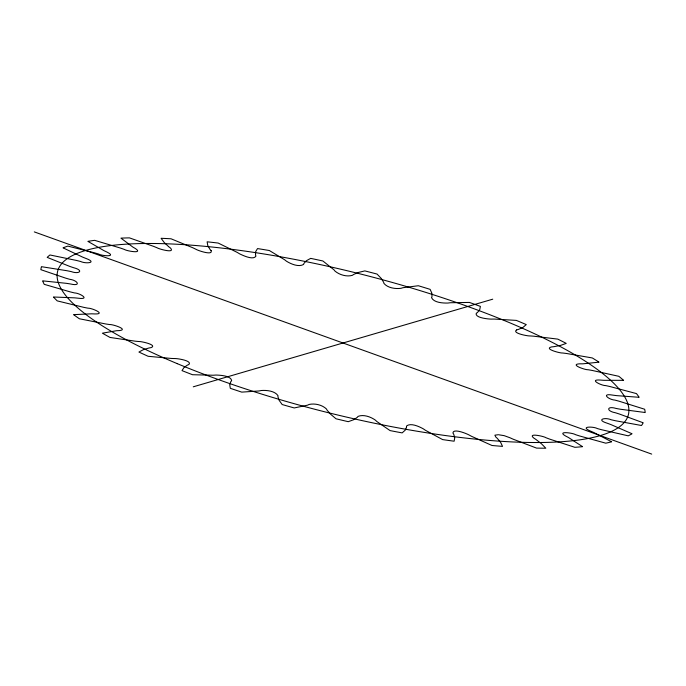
<?xml version="1.0" encoding="UTF-8"?>
<svg xmlns="http://www.w3.org/2000/svg" width="686" height="686" viewBox="0 0 686 686"><rect width="100%" height="100%" fill="white"/><g stroke="black" fill="none" stroke-linecap="round" stroke-linejoin="round"><path stroke-width="1.03" d="M406.506 427.198L405.272 430.113L402.15 432.892A311.075 75.254 14.1 0 1 390.077 430.594L376.906 421.573A65.213 15.778 14.1 0 1 375.439 420.175C370.766 416.814 363.46 414.164 358.006 416.402A65.213 15.778 14.1 0 1 357.243 417.38L353.787 419.669L348.274 421.684A311.075 75.254 14.1 0 1 336.011 418.786L330.566 414.181L327.179 410.271A65.213 15.778 14.1 0 1 326.467 409.002C322.214 404.843 314.788 403.154 309.009 404.474A65.213 15.778 14.1 0 1 307.525 405.177L294.225 407.947A311.075 75.254 14.1 0 1 282.169 404.534L279.125 400.298L277.95 396.808A65.213 15.778 14.1 0 1 278.027 395.711C274.854 390.9 266.708 390.068 261.134 390.523A65.213 15.778 14.1 0 1 258.939 390.977L241.746 392.118A311.075 75.254 14.1 0 1 230.282 388.302L229.733 384.58L230.822 381.622A65.213 15.778 14.1 0 1 231.671 380.721C231.071 375.765 220.438 375.165 215.893 375.045A65.213 15.778 14.1 0 1 213.063 375.225L192.517 374.719A311.075 75.254 14.1 0 1 182.013 370.62L183.985 367.516L187.295 365.184A65.213 15.778 14.1 0 1 188.89 364.523C192.526 360.75 177.52 358.435 174.741 358.538A65.213 15.778 14.1 0 1 171.354 358.444L148.133 356.291A311.075 75.254 14.1 0 1 138.924 352.047L143.348 349.671L148.768 348.042A65.213 15.778 14.1 0 1 151.066 347.63C157.943 344.989 141.196 341.302 138.992 341.534A65.213 15.778 14.1 0 1 135.168 341.174L110.009 337.443A311.075 75.254 14.1 0 1 102.394 333.182L116.491 330.729A65.213 15.778 14.1 0 1 119.415 330.592C129.045 329.494 112.135 324.126 109.794 324.572A65.213 15.778 14.1 0 1 105.661 323.955L79.37 318.767A311.075 75.254 14.1 0 1 73.591 314.642L91.495 313.819A65.213 15.778 14.1 0 1 94.942 313.948C106.536 314.222 91.375 307.86 88.1 308.203A65.213 15.778 14.1 0 1 83.786 307.345L57.212 300.88A311.075 75.254 14.1 0 1 53.457 297.004L74.577 297.844A65.213 15.778 14.1 0 1 78.453 298.239C90.749 299.782 79.67 293.008 74.594 292.948A65.213 15.778 14.1 0 1 70.238 291.884L44.23 284.338A311.075 75.254 14.1 0 1 42.618 280.848L66.285 283.318A65.213 15.778 14.1 0 1 70.461 283.97C81.591 286.628 77.587 280.248 69.723 279.305A65.213 15.778 14.1 0 1 65.462 278.07L40.86 269.684A311.075 75.254 14.1 0 1 41.443 266.683L66.894 270.713A65.213 15.778 14.1 0 1 71.224 271.596C79.164 274.554 84.352 270.421 73.625 267.712A65.213 15.778 14.1 0 1 69.595 266.34L47.197 257.387A311.075 75.254 14.1 0 1 49.958 254.978L76.369 260.423A65.213 15.778 14.1 0 1 80.725 261.52C85.579 263.921 97.815 262.91 86.187 258.536A65.213 15.778 14.1 0 1 82.526 257.07L63.035 247.843A311.075 75.254 14.1 0 1 67.888 246.103L94.419 252.8A65.213 15.778 14.1 0 1 98.655 254.06C101.579 255.895 117.58 257.379 107.007 252.079A65.213 15.778 14.1 0 1 103.826 250.57L87.877 241.361A311.075 75.254 14.1 0 1 94.659 240.34L120.462 248.066A65.213 15.778 14.1 0 1 124.44 249.464C126.353 250.939 143.794 254.129 135.408 248.546A65.213 15.778 14.1 0 1 132.81 247.029L120.925 238.136A311.075 75.254 14.1 0 1 129.422 237.87L153.655 246.385A65.213 15.778 14.1 0 1 157.248 247.869C159.143 249.078 175.65 253.709 170.488 248.04A65.213 15.778 14.1 0 1 168.55 246.583M193.255 386.818L492.745 299.182M516.721 329.872C511.284 333.019 527.594 336.131 529.884 335.934A65.213 15.778 14.1 0 1 533.502 336.166L557.795 339.116A311.075 75.254 14.1 0 1 566.242 343.386L560.642 345.367L554.219 346.627A65.213 15.778 14.1 0 1 551.595 346.902C543.295 348.822 560.282 353.316 562.486 352.99A65.213 15.778 14.1 0 1 566.482 353.479L592.318 357.955A311.075 75.254 14.1 0 1 599.041 362.165L582.971 363.812A65.213 15.778 14.1 0 1 579.773 363.812C569.088 364.335 585.312 370.08 588.039 369.72A65.213 15.778 14.1 0 1 592.275 370.466L618.823 376.305A311.075 75.254 14.1 0 1 623.608 380.327L604.014 380.318A65.213 15.778 14.1 0 1 600.336 380.053C588.245 379.195 601.631 385.755 605.704 385.592A65.213 15.778 14.1 0 1 610.06 386.561L636.462 393.593A311.075 75.254 14.1 0 1 639.155 397.297L616.671 395.633A65.213 15.778 14.1 0 1 612.632 395.102C600.756 393.061 608.525 399.672 614.939 400.101A65.213 15.778 14.1 0 1 619.261 401.259L644.668 409.25A311.075 75.254 14.1 0 1 645.183 412.518L620.53 409.25A65.213 15.778 14.1 0 1 616.26 408.479C606.681 405.529 605.987 411.111 615.419 412.766A65.213 15.778 14.1 0 1 619.587 414.087L643.185 422.782A311.075 75.254 14.1 0 1 641.504 425.5L615.462 420.741A65.213 15.778 14.1 0 1 611.106 419.746C604.898 417.002 595.748 419.721 607.153 423.193A65.213 15.778 14.1 0 1 611.02 424.625L632.046 433.749A311.075 75.254 14.1 0 1 628.23 435.833L601.648 429.736A65.213 15.778 14.1 0 1 597.335 428.553C593.562 426.409 579.164 426.203 590.397 431.048A65.213 15.778 14.1 0 1 593.836 432.54L611.62 441.801A311.075 75.254 14.1 0 1 605.781 443.182L579.516 435.944A65.213 15.778 14.1 0 1 575.383 434.607C573.067 432.935 556.106 430.628 565.684 436.064A65.213 15.778 14.1 0 1 568.591 437.582L582.568 446.672A311.075 75.254 14.1 0 1 574.894 447.315L549.778 439.16A65.213 15.778 14.1 0 1 545.97 437.719C544.144 436.305 527.011 432.549 533.819 438.088A65.213 15.778 14.1 0 1 536.092 439.58L541.46 443.765L545.807 448.215A311.075 75.254 14.1 0 1 536.546 448.095L513.394 439.289A65.213 15.778 14.1 0 1 510.032 437.779L504.176 435.653L498.816 434.795M498.07 434.752L494.88 435.181L495.815 437.059A65.213 15.778 14.1 0 1 497.393 438.474L500.634 442.359L502.529 446.372A311.075 75.254 14.1 0 1 491.982 445.488L471.539 436.313A65.213 15.778 14.1 0 1 468.727 434.804C465.725 433.252 453.112 428.218 452.906 433.012A65.213 15.778 14.1 0 1 453.729 434.307L454.749 437.762L454.123 441.209A311.075 75.254 14.1 0 1 442.633 439.597L425.552 430.354A65.213 15.778 14.1 0 1 423.373 428.87C418.82 426.358 410.562 422.593 406.464 426.066A65.213 15.778 14.1 0 1 406.506 427.198M34.3 231.894L651.7 454.106M168.55 246.583L164.228 242.535L161.099 238.291A311.075 75.254 14.1 0 1 171.037 238.788L192.929 247.818A65.213 15.778 14.1 0 1 196.033 249.335C198.177 250.647 213.269 255.784 211.108 250.587M516.721 329.872A65.213 15.778 14.1 0 0 518.676 329.331L523.058 327.342L526.273 324.589A311.075 75.254 14.1 0 0 516.369 320.405L494.4 319.067A65.213 15.778 14.1 0 0 491.279 319.11C487.712 319.059 474.643 317.704 476.255 313.253A65.213 15.778 14.1 0 0 477.482 312.473L479.694 309.815L480.406 306.393A311.075 75.254 14.1 0 0 469.378 302.423L450.428 302.74A65.213 15.778 14.1 0 0 447.907 303.049C442.607 303.195 433.749 302.612 431.511 297.595A65.213 15.778 14.1 0 0 431.966 296.601L431.931 293.359L430.131 289.363A311.075 75.254 14.1 0 0 418.323 285.736L403.008 287.7A65.213 15.778 14.1 0 0 401.156 288.274C395.428 289.14 387.719 287.949 383.92 283.404A65.213 15.778 14.1 0 0 383.594 282.212L381.313 278.499L377.051 274.066A311.075 75.254 14.1 0 0 364.841 270.901L358.186 272.505L353.659 274.443A65.213 15.778 14.1 0 0 352.544 275.266C346.867 277.084 339.536 274.897 335.008 271.116A65.213 15.778 14.1 0 0 333.919 269.778L322.874 260.98A311.075 75.254 14.1 0 0 310.664 258.373L306.325 260.774L303.967 263.39A65.213 15.778 14.1 0 0 303.624 264.427C298.719 267.351 291.053 264.076 286.362 261.152A65.213 15.778 14.1 0 0 284.536 259.702L269.349 250.527A311.075 75.254 14.1 0 0 257.524 248.572L255.638 251.693L255.526 254.892A65.213 15.778 14.1 0 0 255.964 256.11C253.46 260.363 243.504 255.741 239.534 253.803A65.213 15.778 14.1 0 0 237.03 252.302L218.191 243.058A311.075 75.254 14.1 0 0 207.129 241.806L207.764 245.545L209.899 249.232A65.213 15.778 14.1 0 0 211.108 250.587M177.28 363.657A294.26 71.19 14.1 0 0 627.639 416.985A294.26 71.19 14.1 0 0 224.082 248.358A294.26 71.19 14.1 0 0 177.28 363.657"/></g></svg>
